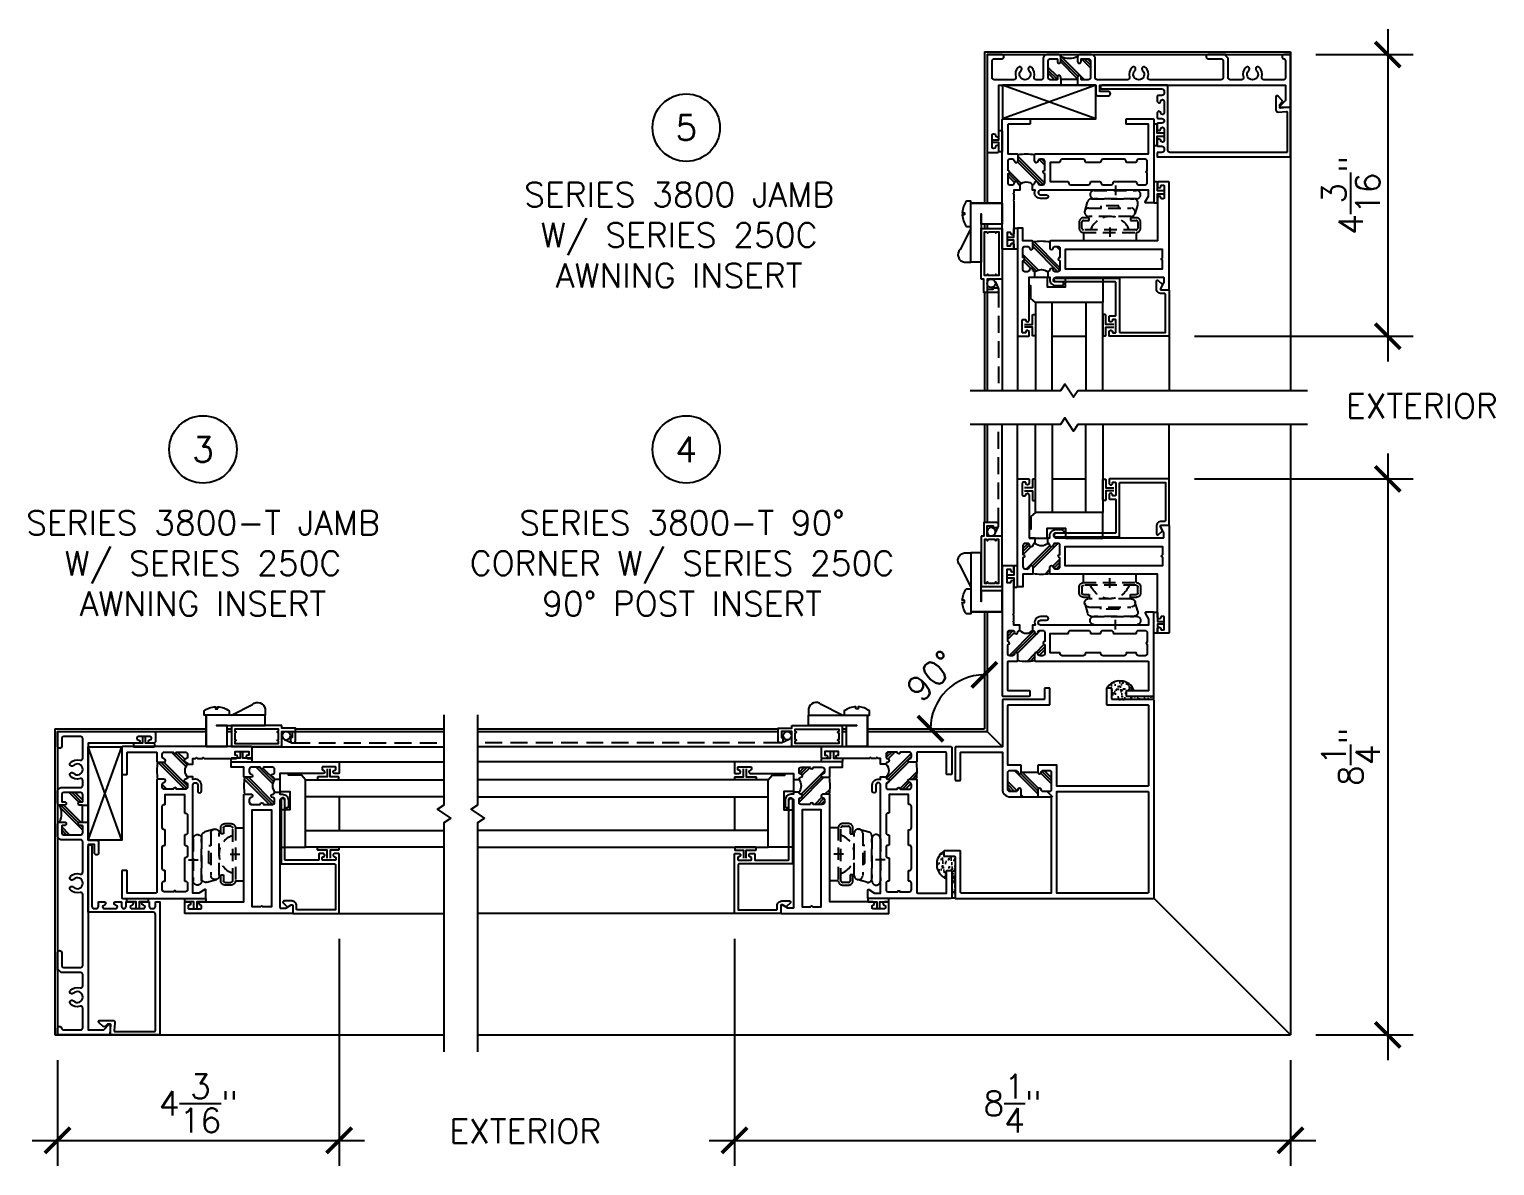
# Model space of a CAD drawing. Extents: x -2 to 161, y -23 to 81.
# Drawn here: x 17.27 to 39.01, y 34.14 to 51 of the extents above; entities that cross this region are included whole.
import ezdxf
from ezdxf.enums import TextEntityAlignment as Align

# ---------------------------------------------------------------- set-up
doc = ezdxf.new("R2010")
doc.units = 0
doc.header["$MEASUREMENT"] = 0
doc.linetypes.add('HIDDEN', pattern=[0.375, 0.25, -0.125])
doc.layers.get('0').update_dxf_attribs({"linetype": 'CONTINUOUS'})
doc.layers.get('Defpoints').update_dxf_attribs({"linetype": 'CONTINUOUS'})
for name, color, linetype in [('0 @ 4', 7, 'CONTINUOUS'), ('3800-FRAME', 1, 'CONTINUOUS'), ('BREAK', 6, 'CONTINUOUS'), ('BULB-VINYL SEAL', 200, 'CONTINUOUS'), ('DIM', 7, 'CONTINUOUS'), ('FRAME', 1, 'CONTINUOUS'), ('GLASS', 7, 'CONTINUOUS'), ('HARDWARE', 7, 'CONTINUOUS'), ('HIDDEN', 9, 'HIDDEN'), ('hopper-awning-spacer', 4, 'CONTINUOUS'), ('SCREEN', 5, 'CONTINUOUS'), ('SEAL', 7, 'CONTINUOUS'), ('SEALANT', 1, 'CONTINUOUS'), ('SETTING BLOCK', 4, 'CONTINUOUS'), ('SILL PAN', 7, 'CONTINUOUS'), ('VENT', 5, 'CONTINUOUS')]:
    doc.layers.add(name, color=color, linetype=linetype)
doc.styles.get("Standard").update_dxf_attribs({"font": 'romans.shx'})
doc.dimstyles.new('1X1', dxfattribs={"dimtxt": 0.09, "dimasz": 0.09375, "dimexe": 0.09375, "dimexo": 0.09375, "dimgap": 0.032, "dimtad": 1, "dimdec": 4, "dimzin": 11, "dimdsep": 46, "dimlunit": 5, "dimtxsty": 'Standard', "dimblk1": 'ARCHTICK', "dimblk2": 'ARCHTICK', "dimsah": 1, "dimcen": 0.09, "dimdle": 0.09375, "dimadec": 0, "dimazin": 0, "dimtfac": 1, "dimtdec": 4, "dimtofl": 0, "dimtmove": 0, "dimatfit": 3, "dimldrblk": 'ARCHTICK', "dimfxl": 0, "dimtolj": 1, "dimtzin": 0, "dimarcsym": 0})
pattern_1 = [(127.5, (-19.46576, 20.436984), (-0.09634119, -0.00314967), [0, -0.076, 0, -0.085, 0, -0.08125]), (97.5, (-19.46576, 20.43698), (-0.1411073, 0.08848884), [0, -0.041, 0, -0.0685, 0, -0.02625]), (57.5, (-19.46576, 20.375484), (-0.00028295, 0.15570709), [0, -0.025, 0, -0.09, 0, -0.1175]), (47.5, (-19.46576, 20.37548), (-0.04388378, 0.15030633), [0, -0.0125, 0, -0.059, 0, -0.0675])]

# ---------------------------------------------------------------- blocks, each defined once
blk = doc.blocks.new('P48 90 Corner Mullion')
h = blk.add_hatch()
h.set_pattern_fill('PLAST', color=256, angle=45, style=0)
h.set_pattern_definition([(45, (-6.56593, -27.63443), (-0.1767767, 0.1767767), []), (45, (-6.58803, -27.61234), (-0.1767767, 0.1767767), []), (45, (-6.61013, -27.59024), (-0.1767767, 0.1767767), [])])
h.paths.add_polyline_path([(0.135, 1.972), (0.03, 1.972), (0.03, 1.722), (0.135, 1.722, -0.414214), (0.16, 1.697), (0.16, 1.697, -0.38311), (0.138, 1.672, 0.38311), (0.11, 1.641), (0.11, 1.555, 0.414214), (0.141, 1.524), (0.391, 1.524, 0.414214), (0.422, 1.555), (0.422, 1.641, 0.38311), (0.394, 1.672, -0.38311), (0.372, 1.697), (0.372, 1.697, -0.414214), (0.397, 1.722), (0.397, 1.972, -0.414214), (0.372, 1.997), (0.372, 1.997, -0.38311), (0.394, 2.022, 0.38311), (0.422, 2.053), (0.422, 2.139, 0.414214), (0.391, 2.17), (0.141, 2.17, 0.414214), (0.11, 2.139), (0.11, 2.053, 0.38311), (0.138, 2.022, -0.38311), (0.16, 1.997), (0.16, 1.997, -0.414214)])
for p, q in [((0.03, 1.972), (0.03, 1.722)), ((0.397, 1.972), (0.397, 1.722))]:
    blk.add_line(p, q)
for points in [[(0.03, 1.722), (0.03, 1.524), (-1.395, 1.524), (-1.395, 2.86, -0.414214), (-1.385, 2.87), (-0.78, 2.87, 0.414214), (-0.77, 2.88), (-0.77, 3.11, 0.414214), (-0.78, 3.12), (-0.84, 3.12, 0.414214), (-0.85, 3.11), (-0.85, 2.96, -0.414214), (-0.86, 2.95), (-1.465, 2.95, 0.414214), (-1.475, 2.94), (-1.475, 0.01, 0.414214), (-1.465, 0), (1.465, 0, 0.414214), (1.475, 0.01), (1.475, 0.615, -0.414214), (1.485, 0.625), (1.635, 0.625, 0.414214), (1.645, 0.635), (1.645, 0.695, 0.414214), (1.635, 0.705), (1.405, 0.705, 0.414214), (1.395, 0.695), (1.395, 0.09, -0.414214), (1.385, 0.08), (0.2, 0.08, -0.414214), (0.19, 0.09), (0.19, 1.444), (0.502, 1.444), (0.502, 1.712, 0.414214), (0.492, 1.722), (0.397, 1.722, 0.414214), (0.372, 1.697), (0.372, 1.697, 0.38311), (0.394, 1.672, -0.38311), (0.422, 1.641), (0.422, 1.555, -0.414214), (0.391, 1.524), (0.141, 1.524, -0.414214), (0.11, 1.555), (0.11, 1.641, -0.38311), (0.138, 1.672, 0.38311), (0.16, 1.697), (0.16, 1.697, 0.414214), (0.135, 1.722), (0.03, 1.722)], [(0.03, 1.972), (0.135, 1.972, 0.414214), (0.16, 1.997), (0.16, 1.997, 0.38311), (0.138, 2.022, -0.38311), (0.11, 2.053), (0.11, 2.139, -0.414214), (0.141, 2.17), (0.391, 2.17, -0.414214), (0.422, 2.139), (0.422, 2.053, -0.38311), (0.394, 2.022, 0.38311), (0.372, 1.997), (0.372, 1.997, 0.414214), (0.397, 1.972), (0.492, 1.972, 0.414214), (0.502, 1.982), (0.502, 2.17), (1.385, 2.17, -0.414214), (1.395, 2.16), (1.395, 1.555, 0.414214), (1.405, 1.545), (1.635, 1.545, 0.414214), (1.645, 1.555), (1.645, 1.615, 0.414214), (1.635, 1.625), (1.485, 1.625, -0.414214), (1.475, 1.635), (1.475, 2.24, 0.414214), (1.465, 2.25), (0.775, 2.25), (0.775, 2.94, 0.414214), (0.765, 2.95), (0.285, 2.95, 0.414214), (0.275, 2.94), (0.275, 2.88, 0.414214), (0.285, 2.87), (0.685, 2.87, -0.414214), (0.695, 2.86), (0.695, 2.25), (0.147, 2.25, 0.414214), (0.03, 2.133), (0.03, 1.972)]]:
    blk.add_lwpolyline(points, format="xyb")
blk.add_lwpolyline([(-1.385, 0.08, -0.414214), (-1.395, 0.09), (-1.395, 1.444), (0.11, 1.444), (0.11, 0.09, -0.414214), (0.1, 0.08)], format="xyb", close=True)
blk = doc.blocks.new('_ARCHTICK')
at = {"color": 0, "linetype": 'ByBlock', "const_width": 0.15}
blk.add_lwpolyline([(-0.5, -0.5), (0.5, 0.5)], dxfattribs=at)
blk = doc.blocks.new('*D106')
at = {"color": 0, "lineweight": -2}
for p, q in [((27.735, 37.508), (27.735, 34.144)), ((35.982, 35.708), (35.982, 34.144)), ((27.36, 34.519), (36.357, 34.519))]:
    blk.add_line(p, q, dxfattribs=at)
at = {"layer": 'Defpoints', "color": 0}
for p in [(27.735, 37.883), (35.982, 36.083), (35.982, 34.519)]:
    blk.add_point(p, dxfattribs=at)
at = {"color": 0, "lineweight": -2, "xscale": 0.375, "yscale": 0.375, "zscale": 0.375, "rotation": 180}
blk.add_blockref('_ARCHTICK', (27.735, 34.519), dxfattribs=at)
at = {"color": 0, "lineweight": -2, "xscale": 0.375, "yscale": 0.375, "zscale": 0.375}
blk.add_blockref('_ARCHTICK', (35.982, 34.519), dxfattribs=at)
at = {"color": 0, "insert": (31.859, 35.067), "char_height": 0.36, "attachment_point": 5}
blk.add_mtext('\\A1;8{\\H1.000000x;\\S1/4;}"', dxfattribs=at)
blk = doc.blocks.new('*D105')
at = {"color": 0, "lineweight": -2}
for p, q in [((21.87, 37.508), (21.87, 34.144)), ((17.693, 35.708), (17.693, 34.144)), ((17.318, 34.519), (22.245, 34.519))]:
    blk.add_line(p, q, dxfattribs=at)
at = {"layer": 'Defpoints', "color": 0}
for p in [(21.87, 37.883), (17.693, 36.083), (21.87, 34.519)]:
    blk.add_point(p, dxfattribs=at)
at = {"color": 0, "lineweight": -2, "xscale": 0.375, "yscale": 0.375, "zscale": 0.375, "rotation": 180}
blk.add_blockref('_ARCHTICK', (17.693, 34.519), dxfattribs=at)
at = {"color": 0, "lineweight": -2, "xscale": 0.375, "yscale": 0.375, "zscale": 0.375}
blk.add_blockref('_ARCHTICK', (21.87, 34.519), dxfattribs=at)
at = {"color": 0, "insert": (19.782, 35.067), "char_height": 0.36, "attachment_point": 5}
blk.add_mtext('\\A1;4{\\H1.000000x;\\S3/16;}"', dxfattribs=at)
blk = doc.blocks.new('05P11-Z-BAR')
h = blk.add_hatch()
h.set_pattern_fill('PLAST', angle=45, style=0)
h.set_pattern_definition([(45, (-0.3846, -1e-07), (-0.176777, 0.176777), []), (45, (-0.4067, 0.0221), (-0.176777, 0.176777), []), (45, (-0.4288, 0.0442), (-0.176777, 0.176777), [])])
h.paths.add_polyline_path([(0.006, 1.12, -0.414214), (-0.018, 1.145, -0.414214), (0.006, 1.17), (0.006, 1.302, 0.414214), (-0.025, 1.333), (-0.063, 1.333, 0.38311), (-0.094, 1.305, -0.947716), (-0.143, 1.308), (-0.143, 1.403, 0.087329), (-0.394, 1.403), (-0.394, 1.308, -1), (-0.443, 1.308, 0.352985), (-0.473, 1.333), (-0.512, 1.333, 0.414214), (-0.544, 1.302), (-0.544, 1.17, -0.414214), (-0.518, 1.145, -0.414214), (-0.544, 1.12), (-0.544, 0.988, 0.414214), (-0.512, 0.957), (-0.474, 0.957, 0.38311), (-0.443, 0.985, -0.898027), (-0.394, 0.985, 0.38311), (-0.363, 0.957, -0.325577), (-0.174, 0.957, 0.363634), (-0.143, 0.982, -0.947716), (-0.094, 0.985, 0.38311), (-0.063, 0.957), (-0.025, 0.957, 0.414214), (0.006, 0.988)])
blk.add_line((-0.087, 0.877), (-0.087, 0.877))
for points in [[(-2.164, 2.28, -0.414214), (-2.154, 2.29), (-2.001, 2.29, -0.414214), (-1.991, 2.28), (-1.991, 2.226, -1), (-2.041, 2.226), (-2.041, 2.23, 0.414214), (-2.051, 2.24), (-2.081, 2.24, 0.414214), (-2.091, 2.23), (-2.091, 2.05, 0.414214), (-2.081, 2.04), (-2.051, 2.04, 0.414214), (-2.041, 2.05), (-2.041, 2.051, -1), (-1.991, 2.051), (-1.991, 1.413), (-0.403, 1.413, -0.414214), (-0.394, 1.403), (-0.394, 1.306, -0.888834), (-0.443, 1.306, 0.377258), (-0.474, 1.333), (-0.512, 1.333, 0.414214), (-0.544, 1.302), (-0.544, 1.17, -1), (-0.544, 1.12), (-0.544, 0.988, 0.414214), (-0.512, 0.957), (-0.474, 0.957, 0.383109), (-0.443, 0.985, -0.898027), (-0.394, 0.985, 0.38311), (-0.363, 0.957), (-0.363, 0.877), (-0.394, 0.877), (-0.394, 0.842, -0.414214), (-0.483, 0.752), (-0.571, 0.752, -1), (-0.571, 0.806), (-0.486, 0.806, 0.859155), (-0.486, 0.877), (-2.074, 0.877, 0.414214), (-2.084, 0.867), (-2.084, 0.797, 0.131652), (-2.082, 0.792), (-2.035, 0.709, -0.577353), (-2.048, 0.687), (-2.154, 0.687, -0.414214), (-2.164, 0.697), (-2.164, 2.28)], [(-0.025, 0.957, 0.414214), (0.006, 0.988), (0.006, 1.12, -1), (0.006, 1.17), (0.006, 1.302, 0.414214), (-0.025, 1.333), (-0.063, 1.333, 0.38311), (-0.094, 1.305, -0.947716), (-0.143, 1.308), (-0.143, 1.403, -0.414214), (-0.133, 1.413), (0.006, 1.413), (0.006, 1.603), (0.086, 1.603), (0.086, 0.01, -0.414214), (0.077, 0), (-0.077, 0, -0.414214), (-0.087, 0.01), (-0.087, 0.064, -1), (-0.037, 0.064), (-0.037, 0.06, 0.414214), (-0.027, 0.05), (0.003, 0.05, 0.414214), (0.014, 0.06), (0.014, 0.24, 0.414214), (0.003, 0.25), (-0.027, 0.25, 0.414214), (-0.037, 0.24), (-0.037, 0.239, -1), (-0.087, 0.239), (-0.087, 0.877), (-0.174, 0.877), (-0.174, 0.957, 0.363634), (-0.143, 0.982, -0.947716), (-0.094, 0.985, 0.38311), (-0.063, 0.957), (-0.025, 0.957)]]:
    blk.add_lwpolyline(points, format="xyb")
blk.add_lwpolyline([(-2.063, 1.16), (-2.063, 1.288), (-0.623, 1.288), (-0.623, 1.002), (-2.063, 1.002), (-2.063, 1.129), (-2.048, 1.145)], close=True)
at = {"color": 7}
for centre, radius, start, end in [((-0.269, 0.638), 0.775, 80.7195, 99.2805), ((-0.269, 0.828), 0.16, 53.9319, 126.0681)]:
    blk.add_arc(centre, radius, start, end, dxfattribs=at)
blk = doc.blocks.new('*U21')
blk.add_blockref('05P11-Z-BAR', (0, 0))
blk = doc.blocks.new('*U103')
blk.add_blockref('*U21', (0, 0))
blk = doc.blocks.new('05P19-BLOCK-OG')
h = blk.add_hatch()
h.set_pattern_fill('PLAST', angle=45, style=0)
h.paths.add_polyline_path([(0.006, 1.12, -1), (0.006, 1.17), (0.006, 1.302, 0.414214), (-0.025, 1.333), (-0.063, 1.333, 0.38311), (-0.094, 1.305, -0.947716), (-0.143, 1.308), (-0.143, 1.403, 0.081165), (-0.394, 1.403), (-0.394, 1.308, -0.947716), (-0.443, 1.305, 0.38311), (-0.474, 1.333), (-0.512, 1.333, 0.414214), (-0.544, 1.302), (-0.544, 1.17, -1), (-0.544, 1.12), (-0.544, 0.988, 0.414214), (-0.512, 0.957), (-0.474, 0.957, 0.38311), (-0.443, 0.985, -0.898027), (-0.394, 0.985, 0.009247), (-0.394, 0.984, 0.372543), (-0.363, 0.957, -0.436275), (-0.174, 0.957, 0.38311), (-0.143, 0.985, -0.898027), (-0.094, 0.985, 0.38311), (-0.063, 0.957), (-0.025, 0.957, 0.414214), (0.006, 0.988)])
for points in [[(-0.394, 0.984, -0.009247), (-0.394, 0.985, 0.898027), (-0.443, 0.985, -0.38311), (-0.474, 0.957), (-0.512, 0.957, -0.414214), (-0.544, 0.988), (-0.544, 1.12, 1), (-0.544, 1.17), (-0.544, 1.302, -0.414214), (-0.512, 1.333), (-0.474, 1.333, -0.38311), (-0.443, 1.305, 0.947716), (-0.394, 1.308), (-0.394, 1.403, 0.414214), (-0.404, 1.413), (-2.073, 1.413, -0.414214), (-2.084, 1.423), (-2.084, 1.852), (-1.761, 1.852, 0.414214), (-1.751, 1.862), (-1.751, 1.922, 0.414214), (-1.761, 1.932), (-2.154, 1.932, 0.414214), (-2.163, 1.922), (-2.163, 0.697, 0.414214), (-2.154, 0.687), (-2.042, 0.687, 0.57735), (-2.034, 0.702), (-2.084, 0.788), (-2.084, 0.877), (-0.483, 0.877, -1), (-0.483, 0.806), (-0.572, 0.806, 1), (-0.572, 0.752), (-0.483, 0.752, 0.536675), (-0.401, 0.877), (-0.363, 0.877), (-0.363, 0.957, -0.38311), (-0.394, 0.985)], [(-0.143, 0.984, 0.009247), (-0.143, 0.985, -0.38311), (-0.174, 0.957), (-0.174, 0.877), (-0.087, 0.877), (-0.087, 0.838, 0.317837), (-0.083, 0.833, -0.707107), (-0.083, 0.814, 0.317837), (-0.087, 0.81), (-0.087, 0.738, 0.317837), (-0.083, 0.733, -0.707107), (-0.083, 0.714, 0.317837), (-0.087, 0.71), (-0.087, 0.239, 1), (-0.037, 0.239), (-0.037, 0.25), (0.014, 0.25), (0.014, 0.05), (-0.037, 0.05), (-0.037, 0.064, 1), (-0.087, 0.064), (-0.087, 0.01, 0.414214), (-0.076, 0), (0.076, 0, 0.414214), (0.087, 0.01), (0.087, 1.922, 0.414214), (0.076, 1.932), (-0.316, 1.932, 0.414214), (-0.326, 1.922), (-0.326, 1.862, 0.414214), (-0.316, 1.852), (-0.003, 1.852, -0.414214), (0.006, 1.842), (0.006, 1.423, -0.414214), (-0.003, 1.413), (-0.134, 1.413, 0.414214), (-0.143, 1.403), (-0.143, 1.308, 0.947716), (-0.094, 1.305, -0.38311), (-0.063, 1.333), (-0.025, 1.333, -0.414214), (0.006, 1.302), (0.006, 1.17, 1), (0.006, 1.12), (0.006, 0.988, -0.414214), (-0.025, 0.957), (-0.063, 0.957, -0.38311), (-0.094, 0.985, 0.898027), (-0.143, 0.985)]]:
    blk.add_lwpolyline(points, format="xyb")
blk.add_lwpolyline([(-1.377, 0.988, -0.414214), (-1.408, 0.957), (-1.529, 0.957, -0.414214), (-1.56, 0.988), (-1.56, 0.992, 0.414214), (-1.569, 1.002), (-1.897, 1.002, 0.414214), (-1.907, 0.992), (-1.907, 0.988, -0.414214), (-1.938, 0.957), (-2.032, 0.957, -0.414214), (-2.064, 0.988), (-2.064, 1.132, 1), (-2.064, 1.162), (-2.064, 1.302, -0.414214), (-2.032, 1.333), (-1.938, 1.333, -0.414214), (-1.907, 1.302), (-1.907, 1.302), (-1.907, 1.298, 0.414214), (-1.897, 1.288), (-1.761, 1.288, 0.414214), (-1.751, 1.298), (-1.751, 1.302), (-1.751, 1.302, -0.414214), (-1.72, 1.333), (-1.408, 1.333, -0.414214), (-1.377, 1.302), (-1.377, 1.302), (-1.377, 1.298, 0.414214), (-1.367, 1.288), (-1.155, 1.288, 0.414214), (-1.145, 1.298), (-1.145, 1.302), (-1.145, 1.302, -0.414214), (-1.114, 1.333), (-0.802, 1.333, -0.414214), (-0.771, 1.302), (-0.771, 1.302), (-0.771, 1.298, 0.414214), (-0.761, 1.288), (-0.623, 1.288), (-0.623, 1.002), (-0.889, 1.002, 0.414214), (-0.898, 0.992), (-0.898, 0.988, -0.414214), (-0.93, 0.957), (-1.19, 0.957, -0.414214), (-1.221, 0.988), (-1.221, 0.992, 0.414214), (-1.23, 1.002), (-1.367, 1.002, 0.414214), (-1.377, 0.992)], format="xyb", close=True)
at = {"color": 7}
for centre, radius, start, end in [((-0.269, 0.638), 0.775, 80.7195, 99.2805), ((-0.269, 0.869), 0.129, 42.8591, 137.1409)]:
    blk.add_arc(centre, radius, start, end, dxfattribs=at)
blk = doc.blocks.new('250C-BLOCK-FRAMES')
blk.add_blockref('05P19-BLOCK-OG', (0, 0))
blk = doc.blocks.new('*U104')
at = {"layer": 'FRAME'}
blk.add_blockref('250C-BLOCK-FRAMES', (0, 0), dxfattribs=at)
blk = doc.blocks.new('4-BAR_HINGE')
at = {"linetype": 'HIDDEN', "ltscale": 0.75}
for p, q in [((0.401, -1.054), (0.313, -1.054)), ((0.248, -1.119), (0.248, -1.901)), ((0.288, -1.901), (0.288, -1.119)), ((0.313, -1.094), (0.401, -1.094)), ((0.426, -1.119), (0.426, -1.204)), ((0.426, -1.204), (0.466, -1.204)), ((0.466, -1.204), (0.466, -1.119)), ((0.486, -1.823), (0.486, -1.198)), ((0.556, -1.136), (0.701, -1.178)), ((0.611, -1.198), (0.611, -1.823)), ((0.748, -1.239), (0.748, -1.864)), ((0.748, -1.904), (0.748, -1.279)), ((0.873, -1.279), (0.873, -1.904)), ((0.641, -1.377), (0.611, -1.377)), ((0.641, -1.644), (0.641, -1.377)), ((0.611, -1.644), (0.641, -1.644)), ((0.401, -1.926), (0.313, -1.926)), ((0.466, -1.816), (0.426, -1.816)), ((0.426, -1.816), (0.426, -1.901)), ((0.466, -1.901), (0.466, -1.816)), ((0.67, -1.924), (0.526, -1.881)), ((0.313, -1.966), (0.401, -1.966))]:
    blk.add_line(p, q, dxfattribs=at)
for p, q in [((0.248, -1.119), (0.123, -1.119)), ((0.248, -1.901), (0.123, -1.901))]:
    blk.add_line(p, q)
at = {"linetype": 'Continuous'}
for p, q in [((0.324, -1.51), (0.183, -1.51)), ((0.943, -1.591), (0.802, -1.591))]:
    blk.add_line(p, q, dxfattribs=at)
at = {"linetype": 'HIDDEN', "ltscale": 0.75}
for centre, radius, start, end in [((0.313, -1.119), 0.065, 90, 180), ((0.401, -1.119), 0.065, 360, 90), ((0.313, -1.119), 0.025, 90, 180), ((0.181, -1.51), 0.305, 290.4553, 69.5447), ((0.401, -1.119), 0.025, 0, 90), ((0.548, -1.198), 0.0625, 0, 180), ((0.686, -1.239), 0.062, 0, 75.7192), ((0.81, -1.279), 0.0625, 0, 180), ((0.313, -1.901), 0.065, 180, 270), ((0.313, -1.901), 0.025, 180, 270), ((0.401, -1.901), 0.065, 270, 0), ((0.401, -1.901), 0.025, 270, 0), ((0.548, -1.823), 0.0625, 180, 0), ((0.686, -1.864), 0.062, 255.5579, 0), ((0.81, -1.904), 0.0625, 180, 0)]:
    blk.add_arc(centre, radius, start, end, dxfattribs=at)
blk = doc.blocks.new('114-FLAT_SCREEN')
blk.add_line((0.142, 0.603), (0.142, 0.602))
at = {"linetype": 'HIDDEN'}
blk.add_line((0.194, 0.481), (0.144, 0.59), dxfattribs=at)
blk.add_lwpolyline([(0.399, 0.442), (0.399, -0.307), (0.087, -0.307), (0.087, 0.442), (0.312, 0.442), (0.312, 0.593), (0.222, 0.593), (0.222, 0.572), (0.172, 0.572, -0.414214), (0.142, 0.602), (0.142, 0.613, -0.414214), (0.172, 0.643), (0.362, 0.643), (0.362, 0.442)], format="xyb", close=True)
blk.add_lwpolyline([(0.292, -0.257), (0.193, -0.257), (0.182, -0.237), (0.17, -0.257), (0.136, -0.257), (0.136, 0.392), (0.17, 0.392), (0.182, 0.372), (0.193, 0.392), (0.292, 0.392), (0.303, 0.372), (0.315, 0.392), (0.348, 0.392), (0.348, -0.257), (0.315, -0.257), (0.303, -0.237)], close=True)
blk.add_circle((0.25, 0.507), 0.0618)
blk = doc.blocks.new('*U66')
at = {"layer": 'SCREEN', "linetype": 'Continuous', "xscale": -1, "rotation": 180}
blk.add_blockref('114-FLAT_SCREEN', (0, 0), dxfattribs=at)
blk = doc.blocks.new('FLAT_SCREEN_CLIP')
blk.add_line((-0.193, 0.399), (-0.193, 0.555))
blk.add_lwpolyline([(0.307, 0.555), (-0.006, 0.711, 0.618034), (-0.193, 0.649), (-0.193, 0.555)], format="xyb")
blk.add_lwpolyline([(0.51, 0.649), (0.51, 0.679, 0.149468), (0.338, 0.617), (0.338, 0.555), (0.682, 0.555), (0.713, 0.555), (0.713, 0.617, 0.149468), (0.541, 0.679), (0.541, 0.649)], format="xyb", close=True)
for points in [[(0.682, 0.555), (0.682, 0.087), (0.369, 0.087), (0.369, 0.399), (0.526, 0.399), (-0.193, 0.399), (-0.193, 0.555), (0.338, 0.555)], [(0.682, 0.087), (0.682, 0.555)]]:
    blk.add_lwpolyline(points)
blk = doc.blocks.new('*U76')
at = {"layer": 'BULB-VINYL SEAL', "linetype": 'Continuous'}
for points in [[(-0.177, 0.014), (-0.177, -0.086), (-0.303, -0.086, 0.414214), (-0.313, -0.096), (-0.313, -0.128, 0.414214), (-0.303, -0.138), (-0.01, -0.138, 0.414214), (0, -0.128), (0, -0.096, 0.414214), (-0.01, -0.086), (-0.135, -0.086), (-0.135, 0.014)], [(-0.864, -2.315), (-0.864, -2.215), (-0.99, -2.215, -0.414214), (-0.999, -2.205), (-0.999, -2.173, -0.414214), (-0.99, -2.164), (-0.697, -2.164, -0.414214), (-0.687, -2.173), (-0.687, -2.205, -0.414214), (-0.697, -2.215), (-0.822, -2.215), (-0.822, -2.315)]]:
    blk.add_lwpolyline(points, format="xyb", dxfattribs=at)
at = {"layer": 'FRAME', "rotation": 90}
blk.add_blockref('*U104', (0, 0), dxfattribs=at)
at = {"layer": 'HARDWARE', "xscale": -1}
blk.add_blockref('4-BAR_HINGE', (0, 0), dxfattribs=at)
at = {"layer": 'SCREEN', "xscale": -1}
blk.add_blockref('FLAT_SCREEN_CLIP', (0, 0), dxfattribs=at)
at = {"layer": 'SCREEN', "rotation": 90}
blk.add_blockref('*U66', (0, 0), dxfattribs=at)
at = {"layer": 'VENT', "rotation": 90}
blk.add_blockref('*U103', (1.291, -0.225), dxfattribs=at)
blk = doc.blocks.new('*U113')
blk.add_lwpolyline([(-2.035, 0.71, -0.57735), (-2.047, 0.687), (-2.153, 0.687, 0.414214), (-2.163, 0.677), (-2.163, 0), (-1.283, 0, 0.414214), (-1.273, 0.01), (-1.273, 0.063, 0.414214), (-1.298, 0.088, 0.435311), (-1.323, 0.061, -0.435311), (-1.333, 0.05), (-1.363, 0.05, -0.414214), (-1.373, 0.06), (-1.373, 0.24, -0.414214), (-1.363, 0.25), (-1.333, 0.25, -0.435311), (-1.323, 0.239, 0.435311), (-1.298, 0.213, 0.414214), (-1.273, 0.238), (-1.273, 0.29, 0.414214), (-1.283, 0.3), (-1.363, 0.3, -0.414214), (-1.373, 0.31), (-1.373, 0.795, -0.414214), (-1.363, 0.805), (-0.474, 0.805, 0.414214), (-0.447, 0.832), (-0.447, 0.833, 0.414214), (-0.474, 0.86), (-1.418, 0.86, 0.414214), (-1.428, 0.85), (-1.428, 0.065, -0.414214), (-1.438, 0.055), (-2.108, 0.055), (-2.108, 0.622, -0.414214), (-2.098, 0.632), (-2.047, 0.632, 0.414214), (-1.977, 0.702), (-1.977, 0.817, 0.668179), (-2.003, 0.828), (-2.058, 0.773, 0.339454), (-2.06, 0.755)], format="xyb", close=True)
for points in [[(0.086, 0.01), (0.086, -1.558)], [(-2.163, 0), (-2.163, -1.558)]]:
    blk.add_lwpolyline(points)
at = {"layer": 'GLASS'}
for p, q in [((-1.18, -1.558), (-1.18, 0.5)), ((-1.18, 0.5), (-0.18, 0.5)), ((-0.93, 0.5), (-0.93, -1.558)), ((-0.43, -1.558), (-0.43, 0.5)), ((-0.18, 0.504), (-0.18, -1.558)), ((-0.43, 0), (-0.93, 0))]:
    blk.add_line(p, q, dxfattribs=at)
at = {"layer": 'SEAL', "linetype": 'Continuous'}
for points in [[(-1.343, 0.175), (-1.225, 0.175), (-1.225, 0.31, -0.414214), (-1.215, 0.32), (-1.19, 0.32, -0.414214), (-1.18, 0.31), (-1.18, 0.014, -0.414214), (-1.19, 0.004), (-1.215, 0.004, -0.414214), (-1.225, 0.014), (-1.225, 0.132), (-1.343, 0.132)], [(-0.017, 0.175), (-0.135, 0.175), (-0.135, 0.31, 0.414214), (-0.145, 0.32), (-0.17, 0.32, 0.414214), (-0.18, 0.31), (-0.18, 0.014, 0.414214), (-0.17, 0.004), (-0.145, 0.004, 0.414214), (-0.135, 0.014), (-0.135, 0.132), (-0.017, 0.132)]]:
    blk.add_lwpolyline(points, format="xyb", dxfattribs=at)
at = {"layer": 'SETTING BLOCK'}
blk.add_lwpolyline([(-0.087, 0.877), (-0.355, 0.877), (-0.355, 0.731), (-0.627, 0.731), (-0.627, 0.877), (-1.18, 0.877), (-1.18, 0.5), (-0.18, 0.5), (-0.111, 0.56), (-0.111, 0.748), (-0.087, 0.748)], close=True, dxfattribs=at)
blk = doc.blocks.new('3805_BLOCK_FRAME')
h = blk.add_hatch()
h.set_pattern_fill('PLAST', angle=45, style=0)
h.paths.add_polyline_path([(-0.819, 1.361, 0.414214), (-0.85, 1.392), (-0.946, 1.392, 0.414214), (-0.956, 1.382), (-0.956, 1.351, -0.414214), (-0.98, 1.326, -0.414214), (-1.005, 1.351), (-1.005, 1.423, -0.235384), (-1.256, 1.423), (-1.256, 1.351, -0.414214), (-1.282, 1.326, -0.414214), (-1.306, 1.351), (-1.306, 1.382, 0.414214), (-1.316, 1.392), (-1.413, 1.392, 0.414214), (-1.444, 1.361), (-1.444, 1.111, 0.414214), (-1.413, 1.08), (-1.316, 1.08, 0.414214), (-1.306, 1.09), (-1.306, 1.121, -0.414214), (-1.282, 1.146, -0.414214), (-1.256, 1.121), (-1.256, 1.09), (-1.005, 1.09), (-1.005, 1.121, -0.414214), (-0.98, 1.146, -0.414214), (-0.956, 1.121), (-0.956, 1.09, 0.414214), (-0.946, 1.08), (-0.85, 1.08, 0.414214), (-0.819, 1.111)])
at = {"color": 7}
blk.add_line((-1.005, 1.09), (-1.256, 1.09), dxfattribs=at)
blk.add_line((-1.005, 1.09), (-1.005, 1.015))
blk.add_lwpolyline([(-3.452, 1.454), (-3.193, 1.454, -0.414214), (-3.162, 1.423, -0.414214), (-3.193, 1.392), (-3.381, 1.392, 0.414214), (-3.412, 1.361), (-3.412, 1.111, 0.414214), (-3.381, 1.08), (-2.329, 1.08, 0.5024), (-2.299, 1.12, -0.280293), (-2.262, 1.264, -0.498955), (-2.213, 1.256, -0.334263), (-2.219, 1.219, 2.470836), (-2.106, 1.219, -0.334263), (-2.112, 1.256, -0.498955), (-2.063, 1.264, -0.280293), (-2.026, 1.12, 0.5024), (-1.996, 1.08), (-1.549, 1.08, 0.414214), (-1.518, 1.111), (-1.518, 1.392, -0.414214), (-1.456, 1.454), (-1.287, 1.454, -0.414214), (-1.256, 1.423), (-1.256, 1.351, -0.414214), (-1.282, 1.326, -0.414214), (-1.306, 1.351), (-1.306, 1.382, 0.414214), (-1.316, 1.392), (-1.413, 1.392, 0.414214), (-1.444, 1.361), (-1.444, 1.111, 0.414214), (-1.413, 1.08), (-1.316, 1.08, 0.414214), (-1.306, 1.09), (-1.306, 1.121, -0.414214), (-1.282, 1.146, -0.414214), (-1.256, 1.121), (-1.256, 1.09), (-1.256, 1.015), (-1.271, 1), (-1.524, 1), (-1.524, 0.875, -0.414214), (-1.556, 0.844), (-1.711, 0.844, -0.414214), (-1.742, 0.875, -0.414214), (-1.711, 0.906), (-1.586, 0.906), (-1.586, 1), (-4.338, 1), (-4.338, 0.776, 0.198912), (-4.335, 0.769), (-4.255, 0.69, -0.668179), (-4.263, 0.673), (-4.403, 0.673, -0.414214), (-4.412, 0.683), (-4.412, 1.444, -0.414214), (-4.403, 1.454), (-4.319, 1.454, -0.414214), (-4.287, 1.423, -0.358249), (-4.312, 1.393, 0.358249), (-4.338, 1.362), (-4.338, 1.111, 0.414214), (-4.306, 1.08), (-4.017, 1.08, 0.5024), (-3.987, 1.12, -0.280293), (-3.95, 1.264, -0.498955), (-3.901, 1.256), (-3.901, 1.256, -0.334263), (-3.907, 1.219, 2.470836), (-3.794, 1.219, -0.334263), (-3.8, 1.256), (-3.8, 1.256, -0.498955), (-3.751, 1.264, -0.280293), (-3.714, 1.12, 0.5024), (-3.684, 1.08), (-3.518, 1.08, 0.414214), (-3.487, 1.111), (-3.487, 1.399), (-3.452, 1.434)], format="xyb", close=True)
blk.add_lwpolyline([(-1.005, 1.09), (-1.005, 1.121, -0.414214), (-0.98, 1.146, -0.414214), (-0.956, 1.121), (-0.956, 1.09, 0.414214), (-0.946, 1.08), (-0.85, 1.08, 0.414214), (-0.819, 1.111), (-0.819, 1.361, 0.414214), (-0.85, 1.392), (-0.946, 1.392, 0.414214), (-0.956, 1.382), (-0.956, 1.351, -0.414214), (-0.98, 1.326), (-0.98, 1.326, -0.414214), (-1.005, 1.351), (-1.005, 1.423, -0.414214), (-0.975, 1.454), (-0.806, 1.454, -0.414214), (-0.744, 1.392), (-0.744, 1.111, 0.414214), (-0.712, 1.08), (-0.641, 1.08, 0.5024), (-0.611, 1.12, -0.280293), (-0.574, 1.264, -0.498955), (-0.525, 1.256), (-0.525, 1.256, -0.334263), (-0.531, 1.219, 2.470836), (-0.418, 1.219, -0.334263), (-0.424, 1.256, -0.498955), (-0.375, 1.264, -0.280293), (-0.338, 1.12, 0.5024), (-0.308, 1.08), (-0.018, 1.08, 0.414214), (0.013, 1.111), (0.013, 1.361, 0.414214), (-0.018, 1.392), (-0.131, 1.392, -0.414214), (-0.162, 1.423, -0.414214), (-0.131, 1.454), (0.088, 1.454), (0.088, 0.031, -0.414214), (0.056, 0), (-0.056, 0, -0.414214), (-0.087, 0.031), (-0.087, 0.083, -0.414214), (-0.062, 0.107), (-0.062, 0.107, -0.399638), (-0.038, 0.084, 0.399638), (-0.013, 0.06), (-0.013, 0.06, 0.414214), (0.013, 0.085), (0.013, 0.255, 0.414214), (-0.013, 0.28), (-0.013, 0.28, 0.399638), (-0.038, 0.256, -0.399638), (-0.062, 0.232, -0.414214), (-0.087, 0.257), (-0.087, 0.309), (-0.087, 1), (-0.99, 1), (-1.005, 1.015)], format="xyb")
blk.add_arc((-1.131, 1.675), 0.281, 243.5092, 296.4908, dxfattribs=at)
blk = doc.blocks.new('*U73')
blk.add_blockref('3805_BLOCK_FRAME', (0, 0))
blk = doc.blocks.new('3811 WW_YK INSERT CLIP')
blk.add_lwpolyline([(1.964, 0.67), (1.964, 0.735), (-0.001, 0.735, 0.414214), (-0.011, 0.725), (-0.011, 0.01, 0.440011), (0, 0), (0.138, 0.012, -0.440011), (0.149, 0.002), (0.149, -0.04), (0.115, -0.074, 0.395486), (0.114, -0.102), (0.17, -0.165, 0.691708), (0.205, -0.152), (0.205, 0.04, 0.440011), (0.171, 0.071), (0.05, 0.061, -0.440011), (0.039, 0.071), (0.039, 0.66, -0.414214), (0.049, 0.67), (1.777, 0.67, -0.414214), (1.808, 0.639), (1.808, -0.317, 0.414214), (1.818, -0.327), (2.781, -0.327, 0.414214), (2.809, -0.299, 0.414214), (2.781, -0.271), (1.895, -0.271, -0.414214), (1.864, -0.24), (1.864, -0.206, -0.414214), (1.895, -0.175), (1.954, -0.175, 0.414214), (1.964, -0.165), (1.964, -0.091, 0.414214), (1.939, -0.066, 0.399638), (1.914, -0.089, -0.400364), (1.889, -0.113, -0.414214), (1.864, -0.088), (1.864, 0.082, -0.414214), (1.889, 0.107, -0.400364), (1.914, 0.083, 0.399638), (1.939, 0.059, 0.414214), (1.964, 0.084), (1.964, 0.159, 0.414214), (1.954, 0.169), (1.895, 0.169, -0.414214), (1.864, 0.2), (1.864, 0.204, -0.414214), (1.895, 0.235), (1.954, 0.235, 0.414214), (1.964, 0.245), (1.964, 0.319, 0.414214), (1.939, 0.344, 0.399638), (1.914, 0.321, -0.400364), (1.889, 0.297, -0.414214), (1.864, 0.322), (1.864, 0.492, -0.414214), (1.889, 0.517, -0.400364), (1.914, 0.493, 0.399638), (1.939, 0.469, 0.414214), (1.964, 0.494), (1.964, 0.569, 0.414214), (1.954, 0.579), (1.895, 0.579, -0.414214), (1.864, 0.61), (1.864, 0.639, -0.414214), (1.895, 0.67), (1.964, 0.67)], format="xyb", close=True)
blk = doc.blocks.new('*U112')
blk.add_lwpolyline([(-2.035, 0.71, -0.57735), (-2.047, 0.687), (-2.153, 0.687, 0.414214), (-2.163, 0.677), (-2.163, 0), (-1.283, 0, 0.414214), (-1.273, 0.01), (-1.273, 0.063, 0.414214), (-1.298, 0.088, 0.435311), (-1.323, 0.061, -0.435311), (-1.333, 0.05), (-1.363, 0.05, -0.414214), (-1.373, 0.06), (-1.373, 0.24, -0.414214), (-1.363, 0.25), (-1.333, 0.25, -0.435311), (-1.323, 0.239, 0.435311), (-1.298, 0.213, 0.414214), (-1.273, 0.238), (-1.273, 0.29, 0.414214), (-1.283, 0.3), (-1.363, 0.3, -0.414214), (-1.373, 0.31), (-1.373, 0.795, -0.414214), (-1.363, 0.805), (-0.474, 0.805, 0.414214), (-0.447, 0.832), (-0.447, 0.833, 0.414214), (-0.474, 0.86), (-1.418, 0.86, 0.414214), (-1.428, 0.85), (-1.428, 0.065, -0.414214), (-1.438, 0.055), (-2.108, 0.055), (-2.108, 0.622, -0.414214), (-2.098, 0.632), (-2.047, 0.632, 0.414214), (-1.977, 0.702), (-1.977, 0.817, 0.668179), (-2.003, 0.828), (-2.058, 0.773, 0.339454), (-2.06, 0.755)], format="xyb", close=True)
for points in [[(0.086, 0.01), (0.086, -3.808)], [(-2.163, 0), (-2.163, -3.808)]]:
    blk.add_lwpolyline(points)
at = {"layer": 'GLASS'}
for p, q in [((-1.18, -3.808), (-1.18, 0.5)), ((-1.18, 0.5), (-0.18, 0.5)), ((-0.93, 0.5), (-0.93, -3.808)), ((-0.43, -3.808), (-0.43, 0.5)), ((-0.18, 0.504), (-0.18, -3.808)), ((-0.43, 0), (-0.93, 0))]:
    blk.add_line(p, q, dxfattribs=at)
at = {"layer": 'SEAL', "linetype": 'Continuous'}
for points in [[(-1.343, 0.175), (-1.225, 0.175), (-1.225, 0.31, -0.414214), (-1.215, 0.32), (-1.19, 0.32, -0.414214), (-1.18, 0.31), (-1.18, 0.014, -0.414214), (-1.19, 0.004), (-1.215, 0.004, -0.414214), (-1.225, 0.014), (-1.225, 0.132), (-1.343, 0.132)], [(-0.017, 0.175), (-0.135, 0.175), (-0.135, 0.31, 0.414214), (-0.145, 0.32), (-0.17, 0.32, 0.414214), (-0.18, 0.31), (-0.18, 0.014, 0.414214), (-0.17, 0.004), (-0.145, 0.004, 0.414214), (-0.135, 0.014), (-0.135, 0.132), (-0.017, 0.132)]]:
    blk.add_lwpolyline(points, format="xyb", dxfattribs=at)
at = {"layer": 'SETTING BLOCK'}
blk.add_lwpolyline([(-0.087, 0.877), (-0.355, 0.877), (-0.355, 0.731), (-0.627, 0.731), (-0.627, 0.877), (-1.18, 0.877), (-1.18, 0.5), (-0.18, 0.5), (-0.111, 0.56), (-0.111, 0.748), (-0.087, 0.748)], close=True, dxfattribs=at)
blk = doc.blocks.new('*D107')
at = {"color": 0, "lineweight": -2}
for p, q in [((37.425, 44.704), (37.425, 35.708)), ((34.557, 44.329), (37.8, 44.329)), ((36.357, 36.083), (37.8, 36.083))]:
    blk.add_line(p, q, dxfattribs=at)
at = {"layer": 'Defpoints', "color": 0}
for p in [(34.182, 44.329), (35.982, 36.083), (37.425, 36.083)]:
    blk.add_point(p, dxfattribs=at)
at = {"color": 0, "lineweight": -2, "xscale": 0.375, "yscale": 0.375, "zscale": 0.375}
for p, rotation in [((37.425, 44.329), 90), ((37.425, 36.083), 270)]:
    blk.add_blockref('_ARCHTICK', p, dxfattribs=dict(at, rotation=rotation))
at = {"color": 0, "insert": (36.877, 40.206), "char_height": 0.36, "attachment_point": 5, "rotation": 90}
blk.add_mtext('\\A1;8{\\H1.000000x;\\S1/4;}"', dxfattribs=at)
blk = doc.blocks.new('*D108')
at = {"color": 0, "lineweight": -2}
for p, q in [((37.425, 50.996), (37.425, 46.069)), ((36.357, 50.621), (37.8, 50.621)), ((34.557, 46.444), (37.8, 46.444))]:
    blk.add_line(p, q, dxfattribs=at)
at = {"layer": 'Defpoints', "color": 0}
for p in [(35.982, 50.621), (34.182, 46.444), (37.425, 46.444)]:
    blk.add_point(p, dxfattribs=at)
at = {"color": 0, "lineweight": -2, "xscale": 0.375, "yscale": 0.375, "zscale": 0.375}
for p, rotation in [((37.425, 50.621), 90), ((37.425, 46.444), 270)]:
    blk.add_blockref('_ARCHTICK', p, dxfattribs=dict(at, rotation=rotation))
at = {"color": 0, "insert": (36.877, 48.533), "char_height": 0.36, "attachment_point": 5, "rotation": 90}
blk.add_mtext('\\A1;4{\\H1.000000x;\\S3/16;}"', dxfattribs=at)
blk = doc.blocks.new('*U62')
blk.add_lwpolyline([(-2.035, 0.71, -0.57735), (-2.047, 0.687), (-2.153, 0.687, 0.414214), (-2.163, 0.677), (-2.163, 0), (-1.283, 0, 0.414214), (-1.273, 0.01), (-1.273, 0.063, 0.414214), (-1.298, 0.088, 0.435311), (-1.323, 0.061, -0.435311), (-1.333, 0.05), (-1.363, 0.05, -0.414214), (-1.373, 0.06), (-1.373, 0.24, -0.414214), (-1.363, 0.25), (-1.333, 0.25, -0.435311), (-1.323, 0.239, 0.435311), (-1.298, 0.213, 0.414214), (-1.273, 0.238), (-1.273, 0.29, 0.414214), (-1.283, 0.3), (-1.363, 0.3, -0.414214), (-1.373, 0.31), (-1.373, 0.795, -0.414214), (-1.363, 0.805), (-0.474, 0.805, 0.414214), (-0.447, 0.832), (-0.447, 0.833, 0.414214), (-0.474, 0.86), (-1.418, 0.86, 0.414214), (-1.428, 0.85), (-1.428, 0.065, -0.414214), (-1.438, 0.055), (-2.108, 0.055), (-2.108, 0.622, -0.414214), (-2.098, 0.632), (-2.047, 0.632, 0.414214), (-1.977, 0.702), (-1.977, 0.817, 0.668179), (-2.003, 0.828), (-2.058, 0.773, 0.339454), (-2.06, 0.755)], format="xyb", close=True)
for points in [[(0.086, 0.01), (0.086, -0.808)], [(-2.163, 0), (-2.163, -0.808)]]:
    blk.add_lwpolyline(points)
at = {"layer": 'GLASS'}
for p, q in [((-1.18, -0.808), (-1.18, 0.5)), ((-1.18, 0.5), (-0.18, 0.5)), ((-0.93, 0.5), (-0.93, -0.808)), ((-0.43, -0.808), (-0.43, 0.5)), ((-0.18, 0.504), (-0.18, -0.808)), ((-0.43, 0), (-0.93, 0))]:
    blk.add_line(p, q, dxfattribs=at)
at = {"layer": 'SEAL', "linetype": 'Continuous'}
for points in [[(-1.343, 0.175), (-1.225, 0.175), (-1.225, 0.31, -0.414214), (-1.215, 0.32), (-1.19, 0.32, -0.414214), (-1.18, 0.31), (-1.18, 0.014, -0.414214), (-1.19, 0.004), (-1.215, 0.004, -0.414214), (-1.225, 0.014), (-1.225, 0.132), (-1.343, 0.132)], [(-0.017, 0.175), (-0.135, 0.175), (-0.135, 0.31, 0.414214), (-0.145, 0.32), (-0.17, 0.32, 0.414214), (-0.18, 0.31), (-0.18, 0.014, 0.414214), (-0.17, 0.004), (-0.145, 0.004, 0.414214), (-0.135, 0.014), (-0.135, 0.132), (-0.017, 0.132)]]:
    blk.add_lwpolyline(points, format="xyb", dxfattribs=at)
at = {"layer": 'SETTING BLOCK'}
blk.add_lwpolyline([(-0.087, 0.877), (-0.355, 0.877), (-0.355, 0.731), (-0.627, 0.731), (-0.627, 0.877), (-1.18, 0.877), (-1.18, 0.5), (-0.18, 0.5), (-0.111, 0.56), (-0.111, 0.748), (-0.087, 0.748)], close=True, dxfattribs=at)
blk = doc.blocks.new('*D116')
at = {"color": 0, "lineweight": -2}
blk.add_arc((31.442, 40.623), 0.799, 90, 180, dxfattribs=at)
at = {"layer": 'Defpoints', "color": 0}
for p in [(31.442, 42.356), (31.042, 41.315), (29.708, 40.623), (31.442, 40.621), (31.443, 40.623)]:
    blk.add_point(p, dxfattribs=at)
at = {"color": 0, "lineweight": -2, "xscale": 0.375, "yscale": 0.375, "zscale": 0.375}
blk.add_blockref('_ARCHTICK', (31.442, 41.422), dxfattribs=at)
at = {"color": 0, "lineweight": -2, "xscale": 0.375, "yscale": 0.375, "zscale": 0.375, "rotation": 270.0000000000002}
blk.add_blockref('_ARCHTICK', (30.642, 40.623), dxfattribs=at)
at = {"color": 0, "insert": (30.659, 41.406), "char_height": 0.36, "attachment_point": 5, "rotation": 45}
blk.add_mtext('\\A1;90°', dxfattribs=at)

msp = doc.modelspace()

# ---------------------------------------------------------------- hatches: boundary and pattern name
at = {"layer": 'SEALANT'}
h = msp.add_hatch(dxfattribs=at)
h.set_pattern_fill('AR-SAND', color=256, scale=0.05, angle=90, style=0)
h.set_pattern_definition(pattern_1)
h.paths.add_polyline_path([(33.34296, 41.05757, -0.41421356), (33.33296, 41.06757), (33.33296, 41.21757, 0.41421356), (33.32296, 41.22757), (33.26296, 41.22757, 0.1193886), (33.25838, 41.22647, -0.61016428), (33.66506, 41.18757), (33.55596, 41.18757, 0.41421356), (33.54596, 41.17757), (33.54596, 41.11757, 0.41421356), (33.55596, 41.10757), (33.94796, 41.10757), (33.94796, 41.05757)])
h = msp.add_hatch(dxfattribs=at)
h.set_pattern_fill('AR-SAND', color=256, scale=0.05, angle=90, style=0)
h.set_pattern_definition(pattern_1)
h.paths.add_polyline_path([(31.00796, 38.72257, 0.41421356), (30.99796, 38.73257), (30.84796, 38.73257, -0.41421356), (30.83796, 38.74257), (30.83796, 38.80257, -0.1193886), (30.83907, 38.80715, 0.61016428), (30.87796, 38.40047), (30.87796, 38.50957, -0.41421356), (30.88796, 38.51957), (30.94796, 38.51957, -0.41421356), (30.95796, 38.50957), (30.95796, 38.11757), (31.00796, 38.11757)])

# ---------------------------------------------------------------- linework, layer by layer
for p, q in [((31.44169, 50.66095), (35.98169, 50.66095)), ((17.65331, 40.62257), (17.65331, 36.08257))]:
    msp.add_line(p, q)
for centre in [(27.0189, 49.53762), (19.85132, 44.7662), (27.0189, 44.7662)]:
    msp.add_circle(centre, 0.5)
at = {"layer": 'BREAK'}
for points in [[(36.23299, 45.63663), (32.83, 45.63663), (32.76474, 45.53836), (32.63423, 45.73489), (32.56897, 45.63663), (31.23299, 45.63663)], [(36.23299, 45.13663), (32.83, 45.13663), (32.76474, 45.03836), (32.63423, 45.23489), (32.56897, 45.13663), (31.23299, 45.13663)], [(23.42763, 35.83127), (23.42763, 39.23426), (23.5259, 39.29952), (23.32937, 39.43003), (23.42763, 39.49529), (23.42763, 40.83127)], [(23.92763, 35.83127), (23.92763, 39.23426), (24.0259, 39.29952), (23.82937, 39.43003), (23.92763, 39.49529), (23.92763, 40.83127)]]:
    msp.add_lwpolyline(points, dxfattribs=at)
at = {"layer": 'BULB-VINYL SEAL', "linetype": 'Continuous'}
for points in [[(34.10669, 49.4541), (34.00669, 49.4541), (34.00669, 49.58093, 0.41421356), (33.99669, 49.59093), (33.96669, 49.59093, 0.41421356), (33.95669, 49.58093), (33.95669, 49.28497, 0.41421356), (33.96669, 49.27497), (33.99669, 49.27497, 0.41421356), (34.00669, 49.28497), (34.00669, 49.41181), (34.10669, 49.41181)], [(31.55669, 49.3581), (31.65669, 49.3581), (31.65669, 49.48493, -0.41421356), (31.66669, 49.49493), (31.69669, 49.49493, -0.41421356), (31.70669, 49.48493), (31.70669, 49.18897, -0.41421356), (31.69669, 49.17897), (31.66669, 49.17897, -0.41421356), (31.65669, 49.18897), (31.65669, 49.31581), (31.55669, 49.31581)], [(18.95616, 40.50757), (18.95616, 40.40757), (18.82933, 40.40757, 0.41421356), (18.81933, 40.39757), (18.81933, 40.36757, 0.41421356), (18.82933, 40.35757), (19.12529, 40.35757, 0.41421356), (19.13529, 40.36757), (19.13529, 40.39757, 0.41421356), (19.12529, 40.40757), (18.99846, 40.40757), (18.99846, 40.50757)], [(18.86016, 37.95757), (18.86016, 38.05757), (18.73333, 38.05757, -0.41421356), (18.72333, 38.06757), (18.72333, 38.09757, -0.41421356), (18.73333, 38.10757), (19.02929, 38.10757, -0.41421356), (19.03929, 38.09757), (19.03929, 38.06757, -0.41421356), (19.02929, 38.05757), (18.90246, 38.05757), (18.90246, 37.95757)]]:
    msp.add_lwpolyline(points, format="xyb", dxfattribs=at)
at = {"layer": 'FRAME'}
for p, q in [((35.98169, 50.66095), (35.98169, 45.63663)), ((31.48169, 50.62095), (35.98169, 50.62095)), ((31.48169, 49.19795), (31.48169, 48.41695)), ((31.48169, 48.10445), (31.48169, 48.04195)), ((31.70669, 47.74495), (31.70669, 45.63663)), ((31.48169, 47.29295), (31.48169, 45.63663)), ((31.48169, 45.13663), (31.48169, 43.6813)), ((31.70669, 43.0283), (31.70669, 45.13663)), ((35.98169, 45.13663), (35.98169, 36.08257)), ((31.48169, 42.3563), (31.48169, 40.5813)), ((17.69331, 40.58257), (17.69331, 36.08257)), ((19.11631, 40.58257), (19.89731, 40.58257)), ((20.20981, 40.58257), (20.27231, 40.58257)), ((21.02131, 40.58257), (23.42763, 40.58257)), ((23.92763, 40.58257), (28.38296, 40.58257)), ((29.33296, 40.58257), (29.39546, 40.58257)), ((29.70796, 40.58257), (31.48296, 40.58257)), ((31.48296, 40.58257), (31.70796, 40.35757)), ((20.56931, 40.35757), (23.42763, 40.35757)), ((29.03596, 40.35757), (23.92763, 40.35757)), ((32.37296, 39.69257), (32.45296, 39.61257)), ((33.95503, 38.1105), (35.98296, 36.08257)), ((17.65331, 36.08257), (23.42763, 36.08257)), ((23.92763, 36.08257), (35.98169, 36.08257))]:
    msp.add_line(p, q, dxfattribs=at)
for points in [[(35.98169, 50.66095), (35.98169, 45.63663)], [(31.48169, 49.19795), (31.48169, 48.41695)], [(31.48169, 48.10445), (31.48169, 48.04195)], [(19.11631, 40.58257), (19.89731, 40.58257)], [(20.20981, 40.58257), (20.27231, 40.58257)], [(17.65331, 36.08257), (23.42763, 36.08257)]]:
    msp.add_lwpolyline(points, dxfattribs=at)
at = {"layer": 'HIDDEN'}
for p, q in [((31.65169, 47.12195), (31.65169, 45.63663)), ((31.65169, 43.6513), (31.65169, 45.13663)), ((21.19231, 40.41257), (23.42763, 40.41257)), ((28.41296, 40.41257), (23.92763, 40.41257))]:
    msp.add_line(p, q, dxfattribs=at)
at = {"layer": 'hopper-awning-spacer'}
for points in [[(33.09369, 49.66695), (33.09369, 50.16695), (31.70796, 50.16695), (31.70796, 49.66695), (33.09369, 49.66695), (31.70796, 50.16695), (33.09369, 50.16695), (31.70796, 49.66695)], [(18.64731, 38.97057), (18.14731, 38.97057), (18.14731, 40.3563), (18.64731, 40.3563), (18.64731, 38.97057), (18.14731, 40.3563), (18.14731, 38.97057), (18.64731, 40.3563)]]:
    msp.add_lwpolyline(points, dxfattribs=at)
at = {"layer": 'SEALANT'}
for p, q in [((33.94796, 41.10757), (33.94796, 41.05757)), ((30.95796, 38.11757), (31.00796, 38.11757))]:
    msp.add_line(p, q, dxfattribs=at)
for centre, start, end in [((33.45172, 41.10243), 21.757214, 149.915534), ((30.96311, 38.61381), 120.084466, 248.242786)]:
    msp.add_arc(centre, 0.22971, start, end, dxfattribs=at)
at = {"layer": 'SILL PAN'}
for p, q in [((31.44169, 50.66095), (31.44169, 48.41695)), ((31.44169, 48.10445), (31.44169, 48.04195)), ((31.44169, 48.10445), (31.44169, 48.04195)), ((31.44169, 47.09195), (31.44169, 45.63663)), ((31.44169, 45.13663), (31.44169, 43.6813)), ((31.44169, 42.3563), (31.44169, 40.6213)), ((17.65331, 40.62257), (19.89731, 40.62257)), ((20.20981, 40.62257), (20.27231, 40.62257)), ((20.20981, 40.62257), (20.27231, 40.62257)), ((21.22231, 40.62257), (23.42763, 40.62257)), ((23.92763, 40.62257), (28.38296, 40.62257)), ((29.33296, 40.62257), (29.39546, 40.62257)), ((29.70796, 40.62257), (31.44296, 40.62257))]:
    msp.add_line(p, q, dxfattribs=at)

# ---------------------------------------------------------------- block references
at = {"layer": '3800-FRAME', "xscale": -1}
msp.add_blockref('*U73', (31.56919, 49.16695), dxfattribs=at)
at = {"layer": '3800-FRAME', "rotation": 90}
msp.add_blockref('*U73', (19.14731, 40.49507), dxfattribs=at)
at = {"layer": 'DIM', "xscale": -1, "rotation": 90.00000000000017}
msp.add_blockref('*U76', (31.79319, 47.73495), dxfattribs=at)
at = {"layer": 'DIM', "rotation": 90.00000000000017}
msp.add_blockref('*U76', (31.79319, 43.0383), dxfattribs=at)
at = {"layer": 'DIM'}
msp.add_blockref('*U76', (20.57931, 40.27107), dxfattribs=at)
at = {"layer": 'DIM', "xscale": -1}
msp.add_blockref('*U76', (29.02596, 40.27107), dxfattribs=at)
at = {"layer": 'FRAME'}
for name, p, rotation in [('3811 WW_YK INSERT CLIP', (35.97082, 49.83992), 180.0000000000001), ('P48 90 Corner Mullion', (33.95796, 39.58257), 90)]:
    msp.add_blockref(name, p, dxfattribs=dict(at, rotation=rotation))
at = {"layer": 'FRAME', "xscale": -1, "rotation": 270}
msp.add_blockref('3811 WW_YK INSERT CLIP', (18.47434, 36.09345), dxfattribs=at)
at = {"layer": 'VENT', "xscale": -1}
msp.add_blockref('*U62', (32.01819, 46.44445), dxfattribs=at)
at = {"layer": 'VENT'}
for name, p, rotation in [('*U62', (32.01819, 44.3288), 180.0000000000001), ('*U113', (21.86981, 40.04607), 90)]:
    msp.add_blockref(name, p, dxfattribs=dict(at, rotation=rotation))
at = {"layer": 'VENT', "xscale": -1, "rotation": 270}
msp.add_blockref('*U112', (27.73546, 40.04607), dxfattribs=at)

# ---------------------------------------------------------------- texts
for s, p in [('5', (27.0189, 49.53762)), ('3', (19.85132, 44.7662)), ('4', (27.0189, 44.7662))]:
    msp.add_text(s, height=0.375).set_placement(p, align=Align.MIDDLE_CENTER)
at = {"char_height": 0.36, "attachment_point": 2}
for s, insert, width in [('SERIES 3800 JAMB\\PW/ SERIES 250C\\PAWNING INSERT', (26.91406, 48.72568), 7.3005588), ('EXTERIOR', (37.93106, 45.5912), 6.1024756), ('SERIES 3800-T JAMB W/ SERIES 250C AWNING INSERT', (19.85132, 43.85755), 6.3543557), ('SERIES 3800-T 90%%D CORNER W/ SERIES 250C 90%%D POST INSERT', (26.95723, 43.85755), 7.0477013), ('EXTERIOR', (24.63121, 34.83565), 6.1024756)]:
    msp.add_mtext(s, dxfattribs=dict(at, insert=insert, width=width))

# ---------------------------------------------------------------- dimensions: what is measured, and where the dimension line sits
at = {"layer": '0 @ 4'}
for base, p1, p2, picture, middle in [((37.42483, 46.44445), (35.98169, 50.62095), (34.18169, 46.44445), '*D108', (36.87683, 48.5327)), ((37.42483, 36.08257), (34.18169, 44.3288), (35.98169, 36.08257), '*D107', (36.87683, 40.20569))]:
    dim = msp.add_linear_dim(base=base, p1=p1, p2=p2, angle=270, dimstyle='1X1', override={"dimscale": 4, "dimpost": '"', "dimtix": 0, "dimtofl": 0, "dimtmove": 0, "dimatfit": 3}, dxfattribs=at)
    dim.commit()
    dim.dimension.update_dxf_attribs({"geometry": picture, "text_midpoint": middle})
dim = msp.add_angular_dim_2l(base=(31.04204, 41.31478), line1=((31.44169, 42.3563), (31.44169, 40.6213)), line2=((29.70796, 40.62257), (31.44296, 40.62257)), dimstyle='1X1', override={"dimscale": 4, "dimpost": '', "dimtix": 0, "dimtofl": 0, "dimtmove": 0, "dimatfit": 3}, dxfattribs=at)
dim.commit()
dim.dimension.update_dxf_attribs({"geometry": '*D116', "text_midpoint": (30.65872, 41.40555)})
for base, p1, p2, picture, middle in [((21.86981, 34.51874), (17.69331, 36.08257), (21.86981, 37.88257), '*D105', (19.78156, 35.06674)), ((35.98169, 34.51874), (27.73546, 37.88257), (35.98169, 36.08257), '*D106', (31.85857, 35.06674))]:
    dim = msp.add_linear_dim(base=base, p1=p1, p2=p2, dimstyle='1X1', override={"dimscale": 4, "dimpost": '"', "dimtix": 0, "dimtofl": 0, "dimtmove": 0, "dimatfit": 3}, dxfattribs=at)
    dim.commit()
    dim.dimension.update_dxf_attribs({"geometry": picture, "text_midpoint": middle})

doc.saveas('drawing.dxf')
